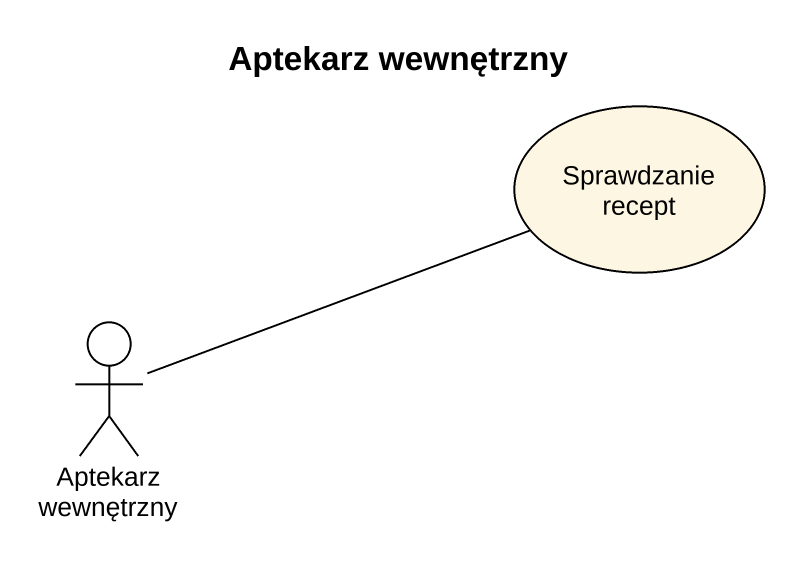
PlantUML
@startuml
title Aptekarz wewnętrzny
usecase "Sprawdzanie recept" as Sprawdzanie_recept
actor "Aptekarz wewnętrzny" as Aptekarz_wewnętrzny
Aptekarz_wewnętrzny -right- Sprawdzanie_recept
@enduml
